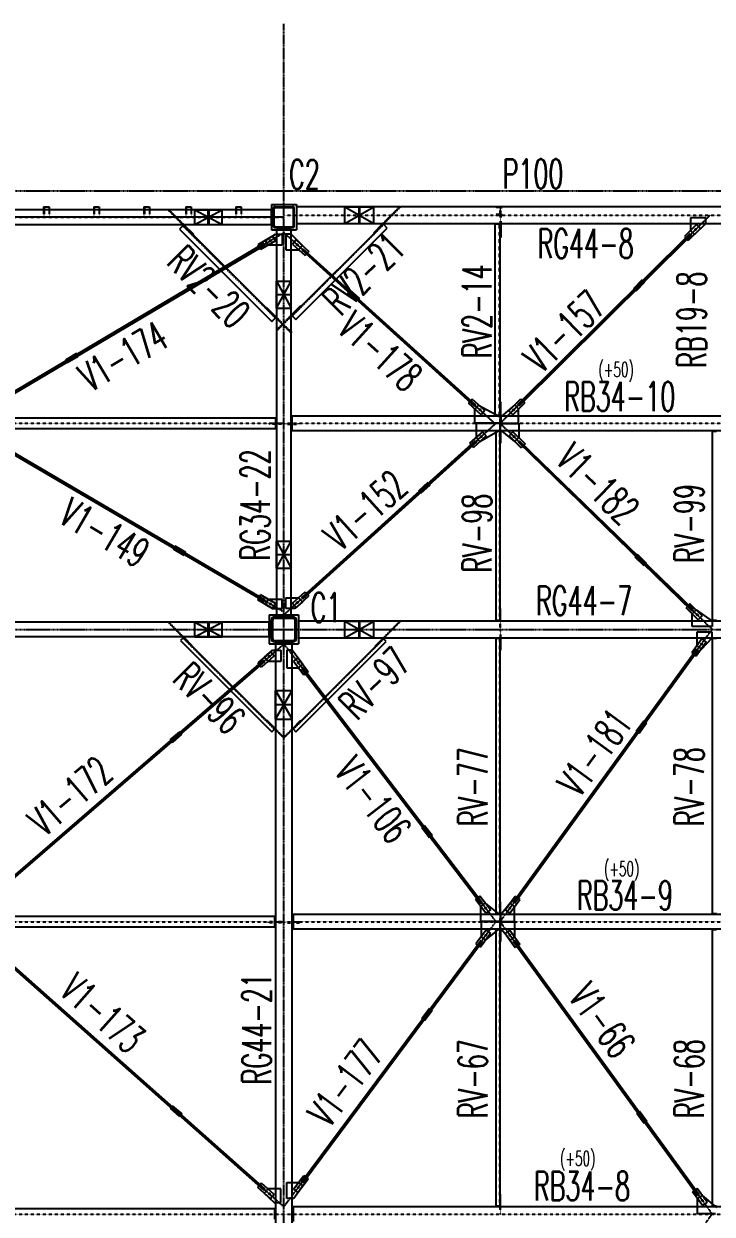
# Model space of a CAD drawing. Header units: millimetres. Extents: x -87051 to 180003, y -2961 to 97158.
# Drawn here: x 145652 to 153889, y 33099 to 47351 of the extents above; entities that cross this region are included whole.
import ezdxf

# ---------------------------------------------------------------- set-up
doc = ezdxf.new("R2010")
doc.units = ezdxf.units.MM
doc.header["$LTSCALE"] = 0.2
doc.linetypes.add('CENTER', pattern=[2, 1.25, -0.25, 0.25, -0.25])
doc.linetypes.add('HIDDEN', pattern=[0.375, 0.25, -0.125])
doc.styles.get("Standard").update_dxf_attribs({"font": 'simplex.shx', "width": 0.8, "height": 700, "bigfont": 'extfont2.shx'})

msp = doc.modelspace()

# ---------------------------------------------------------------- linework, layer by layer
at = {"color": 8, "linetype": 'CENTER'}
for p, q in [((148763.9, 16500.6), (148763.9, 47350.6)), ((110913.9, 45350.6), (161113.9, 45350.6)), ((151351.4, 42568.1), (153864.4, 45061.1)), ((144913.9, 42568.1), (148763.9, 44850.6)), ((148763.9, 44850.6), (151286.4, 42568.1)), ((144913.9, 42568.1), (148763.9, 40310.6)), ((148763.9, 40275.6), (151301.4, 42568.1)), ((151351.4, 42568.1), (153888.9, 40100.6)), ((110913.9, 40100.6), (161113.9, 40100.6)), ((151351.4, 36600.6), (153888.9, 40100.6)), ((144913.9, 36600.6), (148763.9, 39925.6)), ((148763.9, 39925.6), (151301.4, 36600.6)), ((144913.9, 36600.6), (148763.9, 33188.1)), ((148763.9, 33187.6), (151301.4, 36600.6)), ((151351.4, 36600.6), (153888.9, 33100.6)), ((151351.4, 29600.6), (153888.9, 33100.6))]:
    msp.add_line(p, q, dxfattribs=at)
at = {"color": 8, "linetype": 'Continuous'}
for p, q in [((148613.9, 45185.6), (148913.9, 45185.6)), ((148613.9, 45185.6), (148613.9, 44885.6)), ((148913.9, 45185.6), (148913.9, 44885.6)), ((141063.9, 45038.6), (148763.9, 45038.6)), ((147858.9, 45122.6), (141968.9, 45122.6)), ((145888.9, 45160.6), (145953.9, 45160.6)), ((145888.9, 45160.6), (145888.9, 45122.6)), ((145894.9, 45160.6), (145894.9, 45122.6)), ((145953.9, 45160.6), (145953.9, 45122.6)), ((146488.9, 45160.6), (146553.9, 45160.6)), ((146488.9, 45160.6), (146488.9, 45122.6)), ((146494.9, 45160.6), (146494.9, 45122.6)), ((146553.9, 45160.6), (146553.9, 45122.6)), ((147088.9, 45160.6), (147153.9, 45160.6)), ((147088.9, 45160.6), (147088.9, 45122.6)), ((147094.9, 45160.6), (147094.9, 45122.6)), ((147153.9, 45160.6), (147153.9, 45122.6)), ((147588.9, 45160.6), (147653.9, 45160.6)), ((147588.9, 45160.6), (147588.9, 45122.6)), ((147594.9, 45160.6), (147594.9, 45122.6)), ((147653.9, 45160.6), (147653.9, 45122.6)), ((147698.9, 45123.1), (148023.9, 45123.1)), ((147698.9, 44948.1), (147698.9, 45123.1)), ((147698.9, 44948.1), (148023.9, 45123.1)), ((147698.9, 45123.1), (148023.9, 44948.1)), ((147858.9, 44948.6), (147858.9, 45122.6)), ((147863.9, 45122.6), (147863.9, 44948.6)), ((148613.9, 45122.6), (147863.9, 45122.6)), ((148023.9, 44948.1), (148023.9, 45123.1)), ((148188.9, 45160.6), (148253.9, 45160.6)), ((148188.9, 45160.6), (148188.9, 45122.6)), ((148194.9, 45160.6), (148194.9, 45122.6)), ((148253.9, 45160.6), (148253.9, 45122.6)), ((148613.9, 44948.6), (148613.9, 45122.6)), ((148638.9, 44933.1), (148638.9, 45138.1)), ((148647.9, 44933.1), (148647.9, 45138.1)), ((148661.4, 45160.6), (148866.4, 45160.6)), ((148661.4, 45151.6), (148866.4, 45151.6)), ((148879.9, 44933.1), (148879.9, 45138.1)), ((148888.9, 44933.1), (148888.9, 45138.1)), ((148913.9, 45160.6), (148913.9, 44961.6)), ((149663.9, 45160.6), (148913.9, 45160.6)), ((149493.9, 45161.1), (149838.9, 45161.1)), ((149493.9, 44961.1), (149493.9, 45161.1)), ((149493.9, 44961.1), (149838.9, 45161.1)), ((149493.9, 45161.1), (149838.9, 44961.1)), ((149663.9, 44961.6), (149663.9, 45160.6)), ((149668.9, 45160.6), (149668.9, 44961.6)), ((157978.9, 45160.6), (149668.9, 45160.6)), ((149838.9, 44961.1), (149838.9, 45161.1)), ((141968.9, 44948.6), (147858.9, 44948.6)), ((147560.9, 44938.6), (147514.9, 44892.7)), ((147514.9, 44892.7), (148620.9, 43786.7)), ((147550.9, 44948.6), (147560.9, 44938.6)), ((148666.9, 43832.6), (147560.9, 44938.6)), ((147560.9, 44938.6), (147674, 44825.5)), ((147563.6, 44948.6), (147567.2, 44945)), ((147567.2, 44945), (147680.4, 44831.8)), ((147698.9, 44948.1), (148023.9, 44948.1)), ((147863.9, 44948.6), (148613.9, 44948.6)), ((148661.4, 44919.6), (148866.4, 44919.6)), ((148661.4, 44910.6), (148866.4, 44910.6)), ((149954.4, 44951.6), (148860.9, 43858.1)), ((148906.8, 43812.2), (150000.3, 44905.7)), ((148913.9, 44961.6), (149663.9, 44961.6)), ((149493.9, 44961.1), (149838.9, 44961.1)), ((149668.9, 44961.6), (157978.9, 44961.6)), ((149948, 44958), (149834.9, 44844.8)), ((149954.4, 44951.6), (149841.2, 44838.5)), ((149951.7, 44961.6), (149948, 44958)), ((149964.4, 44961.6), (149954.4, 44951.6)), ((150000.3, 44905.7), (149954.4, 44951.6)), ((151351.4, 44951.6), (151286.4, 44951.6)), ((151286.4, 44951.6), (151286.4, 42665.1)), ((151351.4, 44961.6), (151351.4, 44951.6)), ((151351.4, 42665.1), (151351.4, 44951.6)), ((151351.4, 44951.6), (151351.4, 44791.6)), ((151360.4, 44961.6), (151360.4, 44951.6)), ((151360.4, 44951.6), (151360.4, 44791.6)), ((153701.6, 44946.9), (153556.1, 44802.5)), ((153748.8, 44899.3), (153603.3, 44754.9)), ((153814.4, 45026.6), (153630.7, 45026.6)), ((153630.7, 45026.6), (153630.7, 44876.4)), ((153677.8, 44828.9), (153814.4, 44961.6)), ((153699.7, 44897.9), (153679.7, 44877.9)), ((153689.7, 44897.9), (153689.7, 44877.9)), ((153701.6, 44946.9), (153748.8, 44899.3)), ((153814.4, 44961.6), (153814.4, 45026.6)), ((147680.4, 44831.8), (147674, 44825.5)), ((148628.1, 44809.1), (148451.8, 44704.5)), ((148662.3, 44751.4), (148485.9, 44646.9)), ((148542.1, 44758.1), (148661.9, 44830.6)), ((148576.2, 44700.4), (148542.1, 44758.1)), ((148612.2, 44764.7), (148592.2, 44744.7)), ((148592.2, 44754.7), (148612.2, 44754.7)), ((148602.2, 44764.7), (148602.2, 44744.7)), ((148613.9, 44885.6), (148913.9, 44885.6)), ((148628.1, 44809.1), (148662.3, 44751.4)), ((148661.9, 44830.6), (148741.9, 44830.6)), ((148850.9, 44885.6), (148676.9, 44885.6)), ((148676.9, 44885.6), (148676.9, 44110.6)), ((148741.9, 44830.6), (148741.9, 44700.4)), ((148785.9, 44830.6), (148785.9, 44646)), ((148850.9, 44830.6), (148785.9, 44830.6)), ((148850.9, 44110.6), (148850.9, 44885.6)), ((148985.1, 44695.6), (148850.9, 44830.6)), ((148910.9, 44762.7), (148866, 44713.1)), ((148910.9, 44762.7), (149062.9, 44625.2)), ((149834.9, 44844.8), (149841.2, 44838.5)), ((151351.4, 44791.6), (151360.4, 44791.6)), ((151563.7, 42792.8), (153625.9, 44838.6)), ((151577.8, 42778.6), (153640, 44824.4)), ((153556.1, 44802.5), (153603.3, 44754.9)), ((153625.9, 44838.6), (153640, 44824.4)), ((153630.7, 44876.4), (153677.8, 44828.9)), ((153679.7, 44887.9), (153699.7, 44887.9)), ((145199.5, 42749.1), (148528.3, 44722.5)), ((145209.7, 42731.9), (148538.5, 44705.3)), ((148451.8, 44704.5), (148485.9, 44646.9)), ((148528.3, 44722.5), (148538.5, 44705.3)), ((148741.9, 44700.4), (148576.2, 44700.4)), ((148785.9, 44646), (148940.1, 44646)), ((148866, 44713.1), (149018, 44575.5)), ((148935.5, 44714.3), (148915.5, 44694.3)), ((148915.5, 44704.3), (148935.5, 44704.3)), ((148925.5, 44714.3), (148925.5, 44694.3)), ((148940.1, 44646), (148985.1, 44695.6)), ((148991.6, 44658.1), (148978.1, 44643.3)), ((148978.1, 44643.3), (151043.1, 42774.7)), ((148991.6, 44658.1), (151056.6, 42789.6)), ((149062.9, 44625.2), (149018, 44575.5)), ((148676.4, 44270.6), (148851.4, 44270.6)), ((148676.4, 43945.6), (148676.4, 44270.6)), ((148676.4, 43945.6), (148851.4, 44270.6)), ((148676.4, 44270.6), (148851.4, 43945.6)), ((148851.4, 43945.6), (148851.4, 44270.6)), ((152950.4, 44182.6), (153056.9, 44288.2)), ((152950.4, 44182.6), (152978.6, 44154.2)), ((152978.6, 44154.2), (153085.1, 44259.8)), ((153056.9, 44288.2), (153085.1, 44259.8)), ((148676.9, 44110.6), (148850.9, 44110.6)), ((148850.9, 44105.6), (148676.9, 44105.6)), ((148676.9, 44105.6), (148676.9, 40998.3)), ((148850.9, 40998.3), (148850.9, 44105.6)), ((149555.6, 44161.2), (149528.8, 44131.5)), ((149640, 44030.9), (149528.8, 44131.5)), ((149666.8, 44060.6), (149555.6, 44161.2)), ((149666.8, 44060.6), (149640, 44030.9)), ((148560.1, 43952.1), (148553.7, 43945.8)), ((148666.9, 43832.6), (148553.7, 43945.8)), ((148673.2, 43839), (148560.1, 43952.1)), ((148676.4, 43945.6), (148851.4, 43945.6)), ((148854.5, 43864.5), (148967.7, 43977.6)), ((148860.9, 43858.1), (148974, 43971.3)), ((148967.7, 43977.6), (148974, 43971.3)), ((148620.9, 43786.7), (148666.9, 43832.6)), ((148676.9, 43822.6), (148666.9, 43832.6)), ((148676.9, 43835.3), (148673.2, 43839)), ((148850.9, 43860.8), (148854.5, 43864.5)), ((148850.9, 43848.1), (148860.9, 43858.1)), ((148860.9, 43858.1), (148906.8, 43812.2)), ((146281.1, 43401.9), (146152, 43325.4)), ((146152, 43325.4), (146172.4, 43291)), ((146301.5, 43367.5), (146172.4, 43291)), ((146281.1, 43401.9), (146301.5, 43367.5)), ((151016.7, 42857.3), (150971.8, 42807.6)), ((151123.8, 42670.1), (150971.8, 42807.6)), ((151168.7, 42719.8), (151016.7, 42857.3)), ((151043.1, 42774.7), (151056.6, 42789.6)), ((151049.6, 42737.2), (151094.6, 42786.9)), ((151094.6, 42786.9), (151351.4, 42645.1)), ((151351.4, 42665.1), (151351.4, 42825.1)), ((151351.4, 42825.1), (151360.4, 42825.1)), ((151360.4, 42665.1), (151360.4, 42825.1)), ((151525.9, 42788.4), (151360.4, 42645.1)), ((151454.9, 42718), (151600.4, 42862.3)), ((151502.1, 42670.4), (151647.6, 42814.8)), ((151573, 42740.8), (151525.9, 42788.4)), ((151577.8, 42778.6), (151563.7, 42792.8)), ((151600.4, 42862.3), (151647.6, 42814.8)), ((148666.9, 42630.6), (141160.9, 42630.6)), ((148666.9, 42505.6), (148666.9, 42630.6)), ((148860.9, 42655.1), (148860.9, 42481.1)), ((158811.9, 42655.1), (148860.9, 42655.1)), ((151049.6, 42571.1), (151049.6, 42737.2)), ((151119.2, 42738.5), (151099.2, 42718.5)), ((151099.2, 42728.5), (151119.2, 42728.5)), ((151109.2, 42738.5), (151109.2, 42718.5)), ((151168.7, 42719.8), (151123.8, 42670.1)), ((151286.4, 42665.1), (151351.4, 42665.1)), ((151351.4, 42655.1), (151351.4, 42665.1)), ((151351.4, 42645.1), (151351.4, 42581.1)), ((151360.4, 42655.1), (151360.4, 42665.1)), ((151360.4, 42645.1), (151360.4, 42581.1)), ((151454.9, 42718), (151502.1, 42670.4)), ((151524, 42739.4), (151504, 42719.4)), ((151504, 42729.4), (151524, 42729.4)), ((151514, 42739.4), (151514, 42719.4)), ((151573, 42571.1), (151573, 42740.8)), ((141160.9, 42505.6), (148666.9, 42505.6)), ((148676.9, 42565.1), (148666.9, 42565.1)), ((148676.9, 42556.1), (148666.9, 42556.1)), ((148850.9, 42565.1), (148860.9, 42565.1)), ((148850.9, 42556.1), (148860.9, 42556.1)), ((148860.9, 42481.1), (158811.9, 42481.1)), ((151341.4, 42571.1), (151049.6, 42571.1)), ((151341.4, 42565.1), (151064.5, 42565.1)), ((151064.5, 42565.1), (151064.5, 42399.2)), ((151109.4, 42349.5), (151351.4, 42491.1)), ((151351.4, 42471.1), (151301.4, 42471.1)), ((151301.4, 42471.1), (151301.4, 40210.1)), ((151341.4, 42571.1), (151351.4, 42581.1)), ((151341.4, 42565.1), (151351.4, 42555.1)), ((151351.4, 42491.1), (151351.4, 42555.1)), ((151351.4, 42481.1), (151351.4, 42471.1)), ((151351.4, 40210.1), (151351.4, 42471.1)), ((151351.4, 42471.1), (151351.4, 42331.1)), ((151367.4, 42565.1), (151357.4, 42555.1)), ((151357.4, 42491.1), (151357.4, 42555.1)), ((151529.5, 42348.2), (151357.4, 42491.1)), ((151357.4, 42481.1), (151357.4, 42471.1)), ((151357.4, 42471.1), (151357.4, 42331.1)), ((151370.4, 42571.1), (151360.4, 42581.1)), ((151367.4, 42565.1), (151576.2, 42565.1)), ((151370.4, 42571.1), (151573, 42571.1)), ((151576.2, 42565.1), (151576.2, 42396.2)), ((153938.9, 42471.1), (153888.9, 42471.1)), ((153888.9, 42471.1), (153888.9, 40210.1)), ((145202.1, 42387.5), (148527.6, 40437.5)), ((145212.2, 42404.8), (148537.8, 40454.8)), ((148978.3, 40482.8), (151058, 42361.7)), ((148991.7, 40468), (151071.4, 42346.8)), ((151138.7, 42466.3), (150986.6, 42328.8)), ((150986.6, 42328.8), (151031.5, 42279.1)), ((151183.6, 42416.6), (151031.5, 42279.1)), ((151058, 42361.7), (151071.4, 42346.8)), ((151064.5, 42399.2), (151109.4, 42349.5)), ((151134, 42417.9), (151114, 42397.9)), ((151114, 42407.9), (151134, 42407.9)), ((151124, 42417.9), (151124, 42397.9)), ((151138.7, 42466.3), (151183.6, 42416.6)), ((151351.4, 42331.1), (151357.4, 42331.1)), ((151504.5, 42465.9), (151457.8, 42417.9)), ((151457.8, 42417.9), (151604.8, 42275)), ((151504.5, 42465.9), (151651.5, 42323)), ((151527, 42417.1), (151507, 42397.1)), ((151507, 42407.1), (151527, 42407.1)), ((151517, 42417.1), (151517, 42397.1)), ((151576.2, 42396.2), (151529.5, 42348.2)), ((151581.3, 42358.5), (151567.4, 42344.1)), ((151567.4, 42344.1), (153646, 40322.8)), ((151581.3, 42358.5), (153660, 40337.1)), ((151651.5, 42323), (151604.8, 42275)), ((150377.8, 41760.7), (150489.1, 41861.2)), ((150377.8, 41760.7), (150404.7, 41731)), ((150404.7, 41731), (150516, 41831.6)), ((150489.1, 41861.2), (150516, 41831.6)), ((147457.3, 41099.9), (147437.1, 41065.4)), ((147437.1, 41065.4), (147566.5, 40989.5)), ((147457.3, 41099.9), (147586.7, 41024.1)), ((148676.4, 41158.3), (148851.4, 41158.3)), ((148676.4, 40833.3), (148676.4, 41158.3)), ((148676.4, 40833.3), (148851.4, 41158.3)), ((148676.4, 41158.3), (148851.4, 40833.3)), ((148851.4, 40833.3), (148851.4, 41158.3)), ((147586.7, 41024.1), (147566.5, 40989.5)), ((148676.9, 40998.3), (148850.9, 40998.3)), ((148850.9, 40993.3), (148676.9, 40993.3)), ((148676.9, 40993.3), (148676.9, 40275.6)), ((148850.9, 40275.6), (148850.9, 40993.3)), ((152993.2, 40999.5), (152965.3, 40970.8)), ((152965.3, 40970.8), (153072.8, 40866.2)), ((152993.2, 40999.5), (153100.7, 40894.9)), ((148676.4, 40833.3), (148851.4, 40833.3)), ((153100.7, 40894.9), (153072.8, 40866.2)), ((148484.9, 40513), (148451.1, 40455.2)), ((148661.8, 40409.3), (148484.9, 40513)), ((148785.9, 40350.6), (148785.9, 40480.1)), ((148785.9, 40480.1), (148940.3, 40480.1)), ((148866.1, 40413.1), (149018.2, 40550.5)), ((148911, 40363.4), (149063.1, 40500.8)), ((148940.3, 40480.1), (148985.2, 40430.4)), ((148991.7, 40468), (148978.3, 40482.8)), ((149018.2, 40550.5), (149063.1, 40500.8)), ((148627.9, 40351.5), (148451.1, 40455.2)), ((148527.6, 40437.5), (148537.8, 40454.8)), ((148575.5, 40459.9), (148541.6, 40402.1)), ((148541.6, 40402.1), (148629.5, 40350.6)), ((148741.9, 40459.9), (148575.5, 40459.9)), ((148611.7, 40415.7), (148591.7, 40395.7)), ((148591.7, 40405.7), (148611.7, 40405.7)), ((148601.7, 40415.7), (148601.7, 40395.7)), ((148661.8, 40409.3), (148627.9, 40351.5)), ((148629.5, 40350.6), (148741.9, 40350.6)), ((148741.9, 40350.6), (148741.9, 40459.9)), ((148896.9, 40350.6), (148785.9, 40350.6)), ((148866.1, 40413.1), (148911, 40363.4)), ((148985.2, 40430.4), (148896.9, 40350.6)), ((148935.6, 40431.8), (148915.6, 40411.8)), ((148915.6, 40421.8), (148935.6, 40421.8)), ((148925.6, 40431.8), (148925.6, 40411.8)), ((151351.4, 40210.1), (151351.4, 40350.1)), ((151351.4, 40350.1), (151357.4, 40350.1)), ((151357.4, 40210.1), (151357.4, 40350.1)), ((153622.6, 40406.3), (153575.9, 40358.2)), ((153722.9, 40215.3), (153575.9, 40358.2)), ((153769.6, 40263.4), (153622.6, 40406.3)), ((153646, 40322.8), (153660, 40337.1)), ((153651.2, 40285), (153697.9, 40333.1)), ((153697.9, 40333.1), (153888.9, 40200.1)), ((148588.9, 40275.6), (148938.9, 40275.6)), ((148588.9, 40275.6), (148588.9, 39925.6)), ((148613.9, 39990.6), (148613.9, 40210.6)), ((148629.9, 39990.6), (148629.9, 40210.6)), ((148653.9, 40250.6), (148873.9, 40250.6)), ((148653.9, 40234.6), (148873.9, 40234.6)), ((148676.9, 40275.6), (148850.9, 40275.6)), ((148897.9, 39990.6), (148897.9, 40210.6)), ((148913.9, 39990.6), (148913.9, 40210.6)), ((148938.9, 40275.6), (148938.9, 39925.6)), ((148938.9, 40200.1), (148938.9, 40001.1)), ((149663.9, 40200.1), (148938.9, 40200.1)), ((149493.9, 40200.6), (149838.9, 40200.6)), ((149493.9, 40000.6), (149493.9, 40200.6)), ((149493.9, 40000.6), (149838.9, 40200.6)), ((149493.9, 40200.6), (149838.9, 40000.6)), ((149663.9, 40001.1), (149663.9, 40200.1)), ((149668.9, 40200.1), (149668.9, 40001.1)), ((157953.9, 40200.1), (149668.9, 40200.1)), ((149838.9, 40000.6), (149838.9, 40200.6)), ((151301.4, 40210.1), (151351.4, 40210.1)), ((151351.4, 40200.1), (151351.4, 40210.1)), ((151357.4, 40200.1), (151357.4, 40210.1)), ((153651.2, 40135.1), (153651.2, 40285)), ((153720.4, 40284.2), (153700.4, 40264.2)), ((153700.4, 40274.2), (153720.4, 40274.2)), ((153710.4, 40284.2), (153710.4, 40264.2)), ((153769.6, 40263.4), (153722.9, 40215.3)), ((153888.9, 40210.1), (153938.9, 40210.1)), ((153888.9, 40200.1), (153888.9, 40135.1)), ((147858.9, 40187.6), (141968.9, 40187.6)), ((147698.9, 40188.1), (148023.9, 40188.1)), ((147698.9, 40013.1), (147698.9, 40188.1)), ((147698.9, 40013.1), (148023.9, 40188.1)), ((147698.9, 40188.1), (148023.9, 40013.1)), ((147858.9, 40013.6), (147858.9, 40187.6)), ((147863.9, 40187.6), (147863.9, 40013.6)), ((148588.9, 40187.6), (147863.9, 40187.6)), ((148023.9, 40013.1), (148023.9, 40188.1)), ((148588.9, 40013.6), (148588.9, 40187.6)), ((153888.9, 40135.1), (153651.2, 40135.1)), ((153888.9, 40066.1), (153705.6, 40066.1)), ((153705.6, 40066.1), (153705.6, 39904.9)), ((153888.9, 40001.1), (153888.9, 40066.1)), ((141968.9, 40013.6), (147858.9, 40013.6)), ((147560.9, 40003.6), (147525.5, 39968.3)), ((147525.5, 39968.3), (148619, 38874.8)), ((147550.9, 40013.6), (147560.9, 40003.6)), ((147559.4, 40013.6), (147565.1, 40007.9)), ((148654.4, 38910.1), (147560.9, 40003.6)), ((147560.9, 40003.6), (147659.9, 39904.6)), ((147565.1, 40007.9), (147664.1, 39908.9)), ((147664.1, 39908.9), (147659.9, 39904.6)), ((147698.9, 40013.1), (148023.9, 40013.1)), ((147863.9, 40013.6), (148588.9, 40013.6)), ((148588.9, 39925.6), (148938.9, 39925.6)), ((148653.9, 39966.6), (148873.9, 39966.6)), ((148653.9, 39950.6), (148873.9, 39950.6)), ((148863.4, 39925.6), (148664.4, 39925.6)), ((148664.4, 39925.6), (148664.4, 39200.6)), ((148863.4, 39200.6), (148863.4, 39925.6)), ((149954.4, 39991.1), (148873.4, 38910.1)), ((148908.7, 38874.8), (149989.7, 39955.8)), ((148938.9, 40001.1), (149663.9, 40001.1)), ((149493.9, 40000.6), (149838.9, 40000.6)), ((149668.9, 40001.1), (157953.9, 40001.1)), ((149950.1, 39995.4), (149851.1, 39896.4)), ((149954.4, 39991.1), (149855.4, 39892.1)), ((149955.9, 40001.1), (149950.1, 39995.4)), ((149964.4, 40001.1), (149954.4, 39991.1)), ((149989.7, 39955.8), (149954.4, 39991.1)), ((151351.4, 39991.1), (151301.4, 39991.1)), ((151301.4, 39991.1), (151301.4, 36697.6)), ((151351.4, 40001.1), (151351.4, 39991.1)), ((151351.4, 36697.6), (151351.4, 39991.1)), ((151351.4, 39991.1), (151351.4, 39851.1)), ((151357.4, 40001.1), (151357.4, 39991.1)), ((151357.4, 39991.1), (151357.4, 39851.1)), ((153764.3, 39985.9), (153644, 39819.9)), ((153818.6, 39946.6), (153698.2, 39780.6)), ((153705.6, 39904.9), (153759.9, 39865.6)), ((153772.1, 39935.7), (153752.1, 39915.7)), ((153752.1, 39925.7), (153772.1, 39925.7)), ((153759.9, 39865.6), (153888.9, 40001.1)), ((153762.1, 39935.7), (153762.1, 39915.7)), ((153764.3, 39985.9), (153818.6, 39946.6)), ((153938.9, 39991.1), (153888.9, 39991.1)), ((153888.9, 39991.1), (153888.9, 36697.6)), ((148605.8, 39833.3), (148450.6, 39699.3)), ((148649.5, 39782.6), (148494.4, 39648.6)), ((148530.1, 39768), (148625.8, 39850.6)), ((148573.9, 39717.2), (148530.1, 39768)), ((148599.8, 39785.3), (148579.8, 39765.3)), ((148579.8, 39775.3), (148599.8, 39775.3)), ((148589.8, 39785.3), (148589.8, 39765.3)), ((148605.8, 39833.3), (148649.5, 39782.6)), ((148625.8, 39850.6), (148729.4, 39850.6)), ((148729.4, 39850.6), (148729.4, 39717.2)), ((148798.4, 39850.6), (148798.4, 39640.6)), ((148863.4, 39850.6), (148798.4, 39850.6)), ((148992.5, 39681.2), (148863.4, 39850.6)), ((149851.1, 39896.4), (149855.4, 39892.1)), ((151351.4, 39851.1), (151357.4, 39851.1)), ((151507.6, 36833.2), (153707, 39866.8)), ((151523.8, 36821.4), (153723.2, 39855.1)), ((153644, 39819.9), (153698.2, 39780.6)), ((153707, 39866.8), (153723.2, 39855.1)), ((145124.6, 36795.8), (148522.7, 39730.6)), ((145137.6, 36780.6), (148535.8, 39715.4)), ((148450.6, 39699.3), (148494.4, 39648.6)), ((148522.7, 39730.6), (148535.8, 39715.4)), ((148729.4, 39717.2), (148573.9, 39717.2)), ((148798.4, 39640.6), (148939.3, 39640.6)), ((148931.9, 39760.7), (148878.6, 39720.1)), ((148878.6, 39720.1), (149003, 39557.1)), ((148945.6, 39710.6), (148925.6, 39690.6)), ((148925.6, 39700.6), (148945.6, 39700.6)), ((148931.9, 39760.7), (149056.2, 39597.7)), ((148935.6, 39710.6), (148935.6, 39690.6)), ((148939.3, 39640.6), (148992.5, 39681.2)), ((148992.1, 39643.1), (148976.2, 39631)), ((148976.2, 39631), (151121.1, 36820.3)), ((148992.1, 39643.1), (151137, 36832.5)), ((149056.2, 39597.7), (149003, 39557.1)), ((148663.9, 39370.6), (148863.9, 39370.6)), ((148663.9, 39025.6), (148663.9, 39370.6)), ((148663.9, 39025.6), (148863.9, 39370.6)), ((148663.9, 39370.6), (148863.9, 39025.6)), ((148863.9, 39025.6), (148863.9, 39370.6)), ((148664.4, 39200.6), (148863.4, 39200.6)), ((148863.4, 39195.6), (148664.4, 39195.6)), ((148664.4, 39195.6), (148664.4, 30496.3)), ((148863.4, 30496.3), (148863.4, 39195.6)), ((148559.6, 39013.4), (148555.4, 39009.1)), ((148654.4, 38910.1), (148555.4, 39009.1)), ((148658.6, 38914.4), (148559.6, 39013.4)), ((148619, 38874.8), (148654.4, 38910.1)), ((148664.4, 38900.1), (148654.4, 38910.1)), ((148664.4, 38908.6), (148658.6, 38914.4)), ((148663.9, 39025.6), (148863.9, 39025.6)), ((148863.4, 38908.6), (148869.1, 38914.4)), ((148863.4, 38900.1), (148873.4, 38910.1)), ((148869.1, 38914.4), (148968.1, 39013.4)), ((148873.4, 38910.1), (148972.4, 39009.1)), ((148873.4, 38910.1), (148908.7, 38874.8)), ((148968.1, 39013.4), (148972.4, 39009.1)), ((152981.5, 38883.1), (153069.5, 39004.5)), ((153013.9, 38859.6), (153101.9, 38981)), ((153069.5, 39004.5), (153101.9, 38981)), ((147403.7, 38777.3), (147517.2, 38875.3)), ((147403.7, 38777.3), (147429.8, 38747)), ((147429.8, 38747), (147543.3, 38845.1)), ((147517.2, 38875.3), (147543.3, 38845.1)), ((152981.5, 38883.1), (153013.9, 38859.6)), ((150446.2, 37754.2), (150414.4, 37729.9)), ((150414.4, 37729.9), (150505.4, 37610.7)), ((150446.2, 37754.2), (150537.2, 37635)), ((150537.2, 37635), (150505.4, 37610.7)), ((151110.2, 36906.3), (151057, 36865.7)), ((151181.3, 36702.7), (151057, 36865.7)), ((151234.6, 36743.4), (151110.2, 36906.3)), ((151120.7, 36782.2), (151173.9, 36822.9)), ((151120.7, 36603.6), (151120.7, 36782.2)), ((151121.1, 36820.3), (151137, 36832.5)), ((151187.6, 36772.8), (151167.6, 36752.8)), ((151173.9, 36822.9), (151351.4, 36677.6)), ((151177.6, 36772.8), (151177.6, 36752.8)), ((151351.4, 36697.6), (151351.4, 36837.6)), ((151351.4, 36837.6), (151357.4, 36837.6)), ((151357.4, 36697.6), (151357.4, 36837.6)), ((151471, 36822.7), (151357.4, 36677.6)), ((151412.3, 36741.7), (151532.6, 36907.7)), ((151478.8, 36772.5), (151458.8, 36752.5)), ((151466.6, 36702.4), (151586.9, 36868.4)), ((151468.8, 36772.5), (151468.8, 36752.5)), ((151525.2, 36783.4), (151471, 36822.7)), ((151523.8, 36821.4), (151507.6, 36833.2)), ((151525.2, 36603.6), (151525.2, 36783.4)), ((151532.6, 36907.7), (151586.9, 36868.4)), ((148654.4, 36663.1), (141173.4, 36663.1)), ((148654.4, 36538.1), (148654.4, 36663.1)), ((148873.4, 36687.6), (148873.4, 36513.6)), ((158824.9, 36687.6), (148873.4, 36687.6)), ((151167.6, 36762.8), (151187.6, 36762.8)), ((151234.6, 36743.4), (151181.3, 36702.7)), ((151301.4, 36697.6), (151351.4, 36697.6)), ((151351.4, 36687.6), (151351.4, 36697.6)), ((151351.4, 36677.6), (151351.4, 36613.6)), ((151357.4, 36687.6), (151357.4, 36697.6)), ((151357.4, 36677.6), (151357.4, 36613.6)), ((151412.3, 36741.7), (151466.6, 36702.4)), ((151458.8, 36762.5), (151478.8, 36762.5)), ((153888.9, 36697.6), (153938.9, 36697.6)), ((141173.4, 36538.1), (148654.4, 36538.1)), ((148664.4, 36597.6), (148654.4, 36597.6)), ((148664.4, 36588.6), (148654.4, 36588.6)), ((148863.4, 36597.6), (148873.4, 36597.6)), ((148863.4, 36588.6), (148873.4, 36588.6)), ((148873.4, 36513.6), (158824.9, 36513.6)), ((151183.8, 36498.6), (151061.5, 36334.1)), ((151341.4, 36603.6), (151120.7, 36603.6)), ((151341.4, 36597.6), (151124.1, 36597.6)), ((151124.1, 36597.6), (151124.1, 36418.4)), ((151177.9, 36378.4), (151351.4, 36523.6)), ((151183.8, 36498.6), (151237.6, 36458.6)), ((151351.4, 36503.6), (151301.4, 36503.6)), ((151301.4, 36503.6), (151301.4, 33197.6)), ((151341.4, 36603.6), (151351.4, 36613.6)), ((151341.4, 36597.6), (151351.4, 36587.6)), ((151351.4, 36523.6), (151351.4, 36587.6)), ((151351.4, 36513.6), (151351.4, 36503.6)), ((151351.4, 33197.6), (151351.4, 36503.6)), ((151351.4, 36503.6), (151351.4, 36363.6)), ((151367.4, 36603.6), (151357.4, 36613.6)), ((151367.4, 36597.6), (151357.4, 36587.6)), ((151357.4, 36523.6), (151357.4, 36587.6)), ((151471, 36378.5), (151357.4, 36523.6)), ((151357.4, 36513.6), (151357.4, 36503.6)), ((151357.4, 36503.6), (151357.4, 36363.6)), ((151367.4, 36603.6), (151525.2, 36603.6)), ((151367.4, 36597.6), (151525.2, 36597.6)), ((151466.6, 36498.8), (151412.3, 36459.5)), ((151466.6, 36498.8), (151586.9, 36332.9)), ((151525.2, 36597.6), (151525.2, 36417.9)), ((153938.9, 36503.6), (153888.9, 36503.6)), ((153888.9, 36503.6), (153888.9, 33197.6)), ((145120.5, 36404.1), (148523, 33388.2)), ((145133.8, 36419.1), (148536.3, 33403.2)), ((148974.8, 33488.1), (151125.1, 36380.3)), ((148990.9, 33476.2), (151141.2, 36368.3)), ((151237.6, 36458.6), (151115.3, 36294.1)), ((151124.1, 36418.4), (151177.9, 36378.4)), ((151125.1, 36380.3), (151141.2, 36368.3)), ((151190.9, 36448.5), (151170.9, 36428.5)), ((151170.9, 36438.5), (151190.9, 36438.5)), ((151180.9, 36448.5), (151180.9, 36428.5)), ((151351.4, 36363.6), (151357.4, 36363.6)), ((151412.3, 36459.5), (151532.6, 36293.5)), ((151478.8, 36448.7), (151458.8, 36428.7)), ((151458.8, 36438.7), (151478.8, 36438.7)), ((151468.8, 36448.7), (151468.8, 36428.7)), ((151525.2, 36417.9), (151471, 36378.5)), ((151523.8, 36379.8), (151507.6, 36368.1)), ((151507.6, 36368.1), (153716.4, 33321.4)), ((151523.8, 36379.8), (153732.6, 33333.2)), ((151061.5, 36334.1), (151115.3, 36294.1)), ((151586.9, 36332.9), (151532.6, 36293.5)), ((150416.2, 35443.6), (150505.7, 35564)), ((150448.3, 35419.7), (150537.8, 35540.1)), ((150505.7, 35564), (150537.8, 35540.1)), ((150416.2, 35443.6), (150448.3, 35419.7)), ((147428.7, 34398.3), (147402.2, 34368.4)), ((147402.2, 34368.4), (147514.4, 34268.9)), ((147428.7, 34398.3), (147541, 34298.8)), ((147541, 34298.8), (147514.4, 34268.9)), ((153020.1, 34333), (152987.7, 34309.5)), ((152987.7, 34309.5), (153075.8, 34188.1)), ((153020.1, 34333), (153108.2, 34211.6)), ((153108.2, 34211.6), (153075.8, 34188.1)), ((148878.4, 33397.8), (149000.7, 33562.3)), ((148932.2, 33357.8), (149054.5, 33522.3)), ((149000.7, 33562.3), (149054.5, 33522.3)), ((148495.8, 33470.5), (148451.3, 33420.4)), ((148604.7, 33284.4), (148451.3, 33420.4)), ((148649.2, 33334.6), (148495.8, 33470.5)), ((148523, 33388.2), (148536.3, 33403.2)), ((148574.3, 33400.9), (148529.9, 33350.8)), ((148529.9, 33350.8), (148649.4, 33238.1)), ((148729.4, 33400.9), (148574.3, 33400.9)), ((148599.5, 33352.7), (148579.5, 33332.7)), ((148589.5, 33352.7), (148589.5, 33332.7)), ((148729.4, 33238.1), (148729.4, 33400.9)), ((148798.4, 33287.6), (148798.4, 33478)), ((148798.4, 33478), (148938.1, 33478)), ((148878.4, 33397.8), (148932.2, 33357.8)), ((148991.8, 33438.1), (148883.4, 33287.6)), ((148945.1, 33427.9), (148925.1, 33407.9)), ((148925.1, 33417.9), (148945.1, 33417.9)), ((148935.1, 33427.9), (148935.1, 33407.9)), ((148938.1, 33478), (148991.8, 33438.1)), ((148990.9, 33476.2), (148974.8, 33488.1)), ((153707.6, 33407.7), (153653.4, 33368.4)), ((153773.7, 33202.4), (153653.4, 33368.4)), ((153828, 33241.7), (153707.6, 33407.7)), ((148579.5, 33342.7), (148599.5, 33342.7)), ((148649.2, 33334.6), (148604.7, 33284.4)), ((148649.4, 33238.1), (148729.4, 33238.1)), ((148883.4, 33287.6), (148798.4, 33287.6)), ((151351.4, 33197.6), (151351.4, 33337.6)), ((151351.4, 33337.6), (151357.4, 33337.6)), ((151357.4, 33197.6), (151357.4, 33337.6)), ((153715, 33283.4), (153769.3, 33322.7)), ((153715, 33103.6), (153715, 33283.4)), ((153716.4, 33321.4), (153732.6, 33333.2)), ((153781.5, 33272.5), (153761.5, 33252.5)), ((153761.5, 33262.5), (153781.5, 33262.5)), ((153769.3, 33322.7), (153938.9, 33177.6)), ((153771.5, 33272.5), (153771.5, 33252.5)), ((153828, 33241.7), (153773.7, 33202.4)), ((148654.4, 33163.1), (141173.4, 33163.1)), ((148654.4, 33038.1), (148654.4, 33163.1)), ((148873.4, 33187.6), (148873.4, 33013.6)), ((158824.9, 33187.6), (148873.4, 33187.6)), ((151301.4, 33197.6), (151351.4, 33197.6)), ((151351.4, 33187.6), (151351.4, 33197.6)), ((151357.4, 33187.6), (151357.4, 33197.6)), ((153928.9, 33103.6), (153715, 33103.6)), ((153888.9, 33197.6), (153938.9, 33197.6))]:
    msp.add_line(p, q, dxfattribs=at)
at = {"color": 8, "linetype": 'HIDDEN'}
for p, q in [((141063.9, 45035.6), (148763.9, 45035.6)), ((145888.9, 45122.6), (145888.9, 45038.6)), ((145894.9, 45122.6), (145894.9, 45038.6)), ((145953.9, 45122.6), (145953.9, 45038.6)), ((146488.9, 45122.6), (146488.9, 45038.6)), ((146494.9, 45122.6), (146494.9, 45038.6)), ((146553.9, 45122.6), (146553.9, 45038.6)), ((147088.9, 45122.6), (147088.9, 45038.6)), ((147094.9, 45122.6), (147094.9, 45038.6)), ((147153.9, 45122.6), (147153.9, 45038.6)), ((147460.9, 45038.6), (147376.9, 45122.6)), ((147389.6, 45122.6), (147376.9, 45122.6)), ((147473.6, 45038.6), (147389.6, 45122.6)), ((147473.6, 45038.6), (147460.9, 45038.6)), ((147588.9, 45122.6), (147588.9, 45038.6)), ((147594.9, 45122.6), (147594.9, 45038.6)), ((147653.9, 45122.6), (147653.9, 45038.6)), ((148188.9, 45122.6), (148188.9, 45038.6)), ((148194.9, 45122.6), (148194.9, 45038.6)), ((148253.9, 45122.6), (148253.9, 45038.6)), ((148763.9, 45061.1), (158908.9, 45061.1)), ((150047.2, 45057.1), (149951.7, 44961.6)), ((150053.5, 45050.8), (149964.4, 44961.6)), ((150047.2, 45057.1), (150053.5, 45050.8)), ((150055.2, 45065.1), (150150.7, 45160.6)), ((150055.2, 45065.1), (150067.9, 45065.1)), ((150067.9, 45065.1), (150163.4, 45160.6)), ((150150.7, 45160.6), (150163.4, 45160.6)), ((151301.4, 45160.6), (151401.4, 45160.6)), ((151301.4, 45152.6), (151301.4, 45160.6)), ((151340.4, 45152.6), (151301.4, 45152.6)), ((151301.4, 45068.6), (151301.4, 45060.6)), ((151340.4, 45068.6), (151301.4, 45068.6)), ((151301.4, 45060.6), (151401.4, 45060.6)), ((151348.4, 45144.6), (151348.4, 45076.6)), ((151351.4, 45065.1), (151351.4, 45160.6)), ((151351.4, 45160.6), (151360.4, 45160.6)), ((151351.4, 45065.1), (151360.4, 45065.1)), ((151351.4, 45057.1), (151351.4, 44961.6)), ((151351.4, 45057.1), (151360.4, 45057.1)), ((151354.4, 45144.6), (151354.4, 45076.6)), ((151360.4, 45065.1), (151360.4, 45160.6)), ((151360.4, 45057.1), (151360.4, 44961.6)), ((151362.4, 45152.6), (151401.4, 45152.6)), ((151362.4, 45068.6), (151401.4, 45068.6)), ((151401.4, 45152.6), (151401.4, 45160.6)), ((151401.4, 45068.6), (151401.4, 45060.6)), ((147479.6, 45032.6), (147473.2, 45026.3)), ((147473.2, 45026.3), (147550.9, 44948.6)), ((147479.6, 45032.6), (147563.6, 44948.6)), ((147556.3, 44934), (148662.3, 43828)), ((148865.5, 43853.5), (149959, 44947)), ((151344.9, 42665.1), (151344.9, 44951.6)), ((148760.9, 43751.3), (148676.9, 43835.3)), ((148754.5, 43745), (148676.9, 43822.6)), ((148760.9, 43770.8), (148676.9, 43686.8)), ((148760.9, 43758.1), (148676.9, 43674.1)), ((148760.9, 43770.8), (148760.9, 43758.1)), ((148766.9, 43776.8), (148850.9, 43860.8)), ((148766.9, 43776.8), (148773.2, 43770.5)), ((148773.2, 43770.5), (148850.9, 43848.1)), ((148676.9, 43686.8), (148676.9, 43674.1)), ((148760.9, 43751.3), (148754.5, 43745)), ((148766.9, 43745.3), (148850.9, 43661.3)), ((148766.9, 43745.3), (148766.9, 43732.6)), ((148766.9, 43732.6), (148850.9, 43648.6)), ((148850.9, 43661.3), (148850.9, 43648.6)), ((151351.4, 42571.1), (151351.4, 42655.1)), ((151360.4, 42571.1), (151360.4, 42655.1)), ((141063.9, 42568.1), (148763.9, 42568.1)), ((148666.9, 42565.1), (148586.9, 42565.1)), ((148586.9, 42565.1), (148586.9, 42556.1)), ((148666.9, 42556.1), (148586.9, 42556.1)), ((148760.9, 42565.1), (148676.9, 42565.1)), ((148760.9, 42556.1), (148676.9, 42556.1)), ((148760.9, 42565.1), (148760.9, 42556.1)), ((148763.9, 42568.1), (158908.9, 42568.1)), ((148766.9, 42565.1), (148850.9, 42565.1)), ((148766.9, 42565.1), (148766.9, 42556.1)), ((148766.9, 42556.1), (148850.9, 42556.1)), ((148860.9, 42565.1), (148940.9, 42565.1)), ((148860.9, 42556.1), (148940.9, 42556.1)), ((148940.9, 42565.1), (148940.9, 42556.1)), ((151346.4, 40210.1), (151346.4, 42471.1)), ((151351.4, 42571.1), (151360.4, 42571.1)), ((151351.4, 42565.1), (151351.4, 42481.1)), ((151351.4, 42565.1), (151357.4, 42565.1)), ((151357.4, 42565.1), (151357.4, 42481.1)), ((150059.4, 40104.6), (150154.9, 40200.1)), ((150067.9, 40104.6), (150163.4, 40200.1)), ((150154.9, 40200.1), (150163.4, 40200.1)), ((151351.4, 40104.6), (151351.4, 40200.1)), ((151357.4, 40104.6), (151357.4, 40200.1)), ((147460.9, 40103.6), (147376.9, 40187.6)), ((147385.4, 40187.6), (147376.9, 40187.6)), ((147469.4, 40103.6), (147385.4, 40187.6)), ((147469.4, 40103.6), (147460.9, 40103.6)), ((147475.4, 40097.6), (147471.1, 40093.4)), ((147471.1, 40093.4), (147550.9, 40013.6)), ((147475.4, 40097.6), (147559.4, 40013.6)), ((150051.4, 40096.6), (149955.9, 40001.1)), ((150055.6, 40092.4), (149964.4, 40001.1)), ((150051.4, 40096.6), (150055.6, 40092.4)), ((150059.4, 40104.6), (150067.9, 40104.6)), ((151351.4, 40104.6), (151357.4, 40104.6)), ((151351.4, 40096.6), (151351.4, 40001.1)), ((151351.4, 40096.6), (151357.4, 40096.6)), ((151357.4, 40096.6), (151357.4, 40001.1)), ((147557.3, 40000.1), (148650.8, 38906.6)), ((148876.9, 38906.6), (149957.9, 39987.6)), ((151346.4, 36697.6), (151346.4, 39991.1)), ((148759.9, 38813.1), (148664.4, 38908.6)), ((148767.9, 38813.1), (148863.4, 38908.6)), ((148755.6, 38808.9), (148664.4, 38900.1)), ((148759.9, 38813.1), (148755.6, 38808.9)), ((148767.9, 38813.1), (148772.1, 38808.9)), ((148772.1, 38808.9), (148863.4, 38900.1)), ((151351.4, 36603.6), (151351.4, 36687.6)), ((151357.4, 36603.6), (151357.4, 36687.6)), ((141063.9, 36600.6), (148763.9, 36600.6)), ((148654.4, 36597.6), (148574.4, 36597.6)), ((148574.4, 36597.6), (148574.4, 36588.6)), ((148654.4, 36588.6), (148574.4, 36588.6)), ((148759.9, 36597.6), (148664.4, 36597.6)), ((148759.9, 36588.6), (148664.4, 36588.6)), ((148759.9, 36597.6), (148759.9, 36588.6)), ((148763.9, 36600.6), (158934.4, 36600.6)), ((148767.9, 36597.6), (148863.4, 36597.6)), ((148767.9, 36597.6), (148767.9, 36588.6)), ((148767.9, 36588.6), (148863.4, 36588.6)), ((148873.4, 36597.6), (148953.4, 36597.6)), ((148873.4, 36588.6), (148953.4, 36588.6)), ((148953.4, 36597.6), (148953.4, 36588.6)), ((151346.4, 33197.6), (151346.4, 36503.6)), ((151351.4, 36603.6), (151357.4, 36603.6)), ((151351.4, 36597.6), (151351.4, 36513.6)), ((151351.4, 36597.6), (151357.4, 36597.6)), ((151357.4, 36597.6), (151357.4, 36513.6)), ((141063.9, 33100.6), (148763.9, 33100.6)), ((148763.9, 33100.6), (158934.4, 33100.6)), ((151351.4, 33103.6), (151351.4, 33187.6)), ((151351.4, 33103.6), (151357.4, 33103.6)), ((151357.4, 33103.6), (151357.4, 33187.6))]:
    msp.add_line(p, q, dxfattribs=at)
at = {"color": 8, "linetype": 'Continuous'}
for centre in [(153689.7, 44887.9), (148602.2, 44754.7), (148925.5, 44704.3), (151109.2, 42728.5), (151514, 42729.4), (151124, 42407.9), (151517, 42407.1), (148601.7, 40405.7), (148925.6, 40421.8), (153710.4, 40274.2), (153762.1, 39925.7), (148589.8, 39775.3), (148935.6, 39700.6), (151177.6, 36762.8), (151468.8, 36762.5), (151180.9, 36438.5), (151468.8, 36438.7), (148589.5, 33342.7), (148935.1, 33417.9), (153771.5, 33262.5)]:
    msp.add_circle(centre, 6.7, dxfattribs=at)
for centre, radius, start, end in [((148661.4, 45138.1), 22.5, 90, 180), ((148661.4, 45138.1), 13.5, 90, 180), ((148866.4, 45138.1), 22.5, 0, 90), ((148866.4, 45138.1), 13.5, 0, 90), ((148661.4, 44933.1), 22.5, 180, 270), ((148661.4, 44933.1), 13.5, 180, 270), ((148866.4, 44933.1), 22.5, 270, 0), ((148866.4, 44933.1), 13.5, 270, 0), ((148653.9, 40210.6), 40, 90, 180), ((148653.9, 40210.6), 24, 90, 180), ((148873.9, 40210.6), 40, 0, 90), ((148873.9, 40210.6), 24, 0, 90), ((148653.9, 39990.6), 40, 180, 270), ((148653.9, 39990.6), 24, 180, 270), ((148873.9, 39990.6), 40, 270, 0), ((148873.9, 39990.6), 24, 270, 0)]:
    msp.add_arc(centre, radius, start, end, dxfattribs=at)
at = {"color": 8, "linetype": 'HIDDEN'}
for centre, start, end in [((151340.4, 45144.6), 0, 90), ((151340.4, 45076.6), 270, 0), ((151362.4, 45144.6), 90, 180), ((151362.4, 45076.6), 180, 270)]:
    msp.add_arc(centre, 8, start, end, dxfattribs=at)

# ---------------------------------------------------------------- texts
at = {"color": 8, "width": 0.6}
for s, height, p in [('C2', 350, (148825.6, 45373.4)), ('P100', 350, (151380, 45380.3)), ('RG44-8', 350, (151797.2, 44544.5)), ('(+50)', 175, (152527.5, 43124.4)), ('RB34-10', 350, (152116.6, 42713.7)), ('RG44-7', 350, (151780.2, 40269)), ('C1', 350, (149083.6, 40188.9)), ('(+50)', 175, (152593.7, 37147.2)), ('RB34-9', 350, (152268.3, 36741.5)), ('(+50)', 175, (152068, 33679.5)), ('RB34-8', 350, (151754.4, 33262.1))]:
    msp.add_text(s, height=height, dxfattribs=at).set_placement(p)
for s, rotation, p in [('RV2-21', 44.99994, (149445.2, 43840.4)), ('RV2-20', 314.99994, (147343.9, 44477.3)), ('RV2-14', 90, (151249.5, 43347)), ('RB19-8', 90, (153818.5, 43232.5)), ('V1-157', 44.77109, (151845.6, 43149.5)), ('V1-178', 317.85943, (149386.3, 43673.6)), ('V1-174', 30.66188, (146449.5, 42935.1)), ('V1-182', 315.80129, (151998.4, 42106.3)), ('RG34-22', 90, (148595.4, 40925.4)), ('V1-152', 42.09618, (149442.5, 41022)), ('RV-99', 90, (153788.9, 40896.5)), ('V1-149', 329.61419, (146049.2, 41389.7)), ('RV-98', 90, (151250.1, 40779.7)), ('RV-97', 45.00024, (149638.3, 38999.5)), ('RV-96', 315.00024, (147412.7, 39487.8)), ('V1-181', 54.05789, (152298, 38073.5)), ('RV-77', 90, (151201.4, 37745.3)), ('RV-78', 90, (153788.9, 37745.3)), ('V1-172', 40.81508, (145898.7, 37609.7)), ('V1-106', 307.34935, (149353.8, 38396.5)), ('V1-173', 318.44739, (146062, 35743.3)), ('RG44-21', 90, (148613, 34653.5)), ('V1-66', 305.94211, (152155.4, 35696.1)), ('V1-177', 53.36991, (149306.7, 34118.8)), ('RV-67', 90, (151201.4, 34249.7)), ('RV-68', 90, (153788.9, 34249.7))]:
    msp.add_text(s, height=350, rotation=rotation, dxfattribs=at).set_placement(p)

doc.saveas('drawing.dxf')
